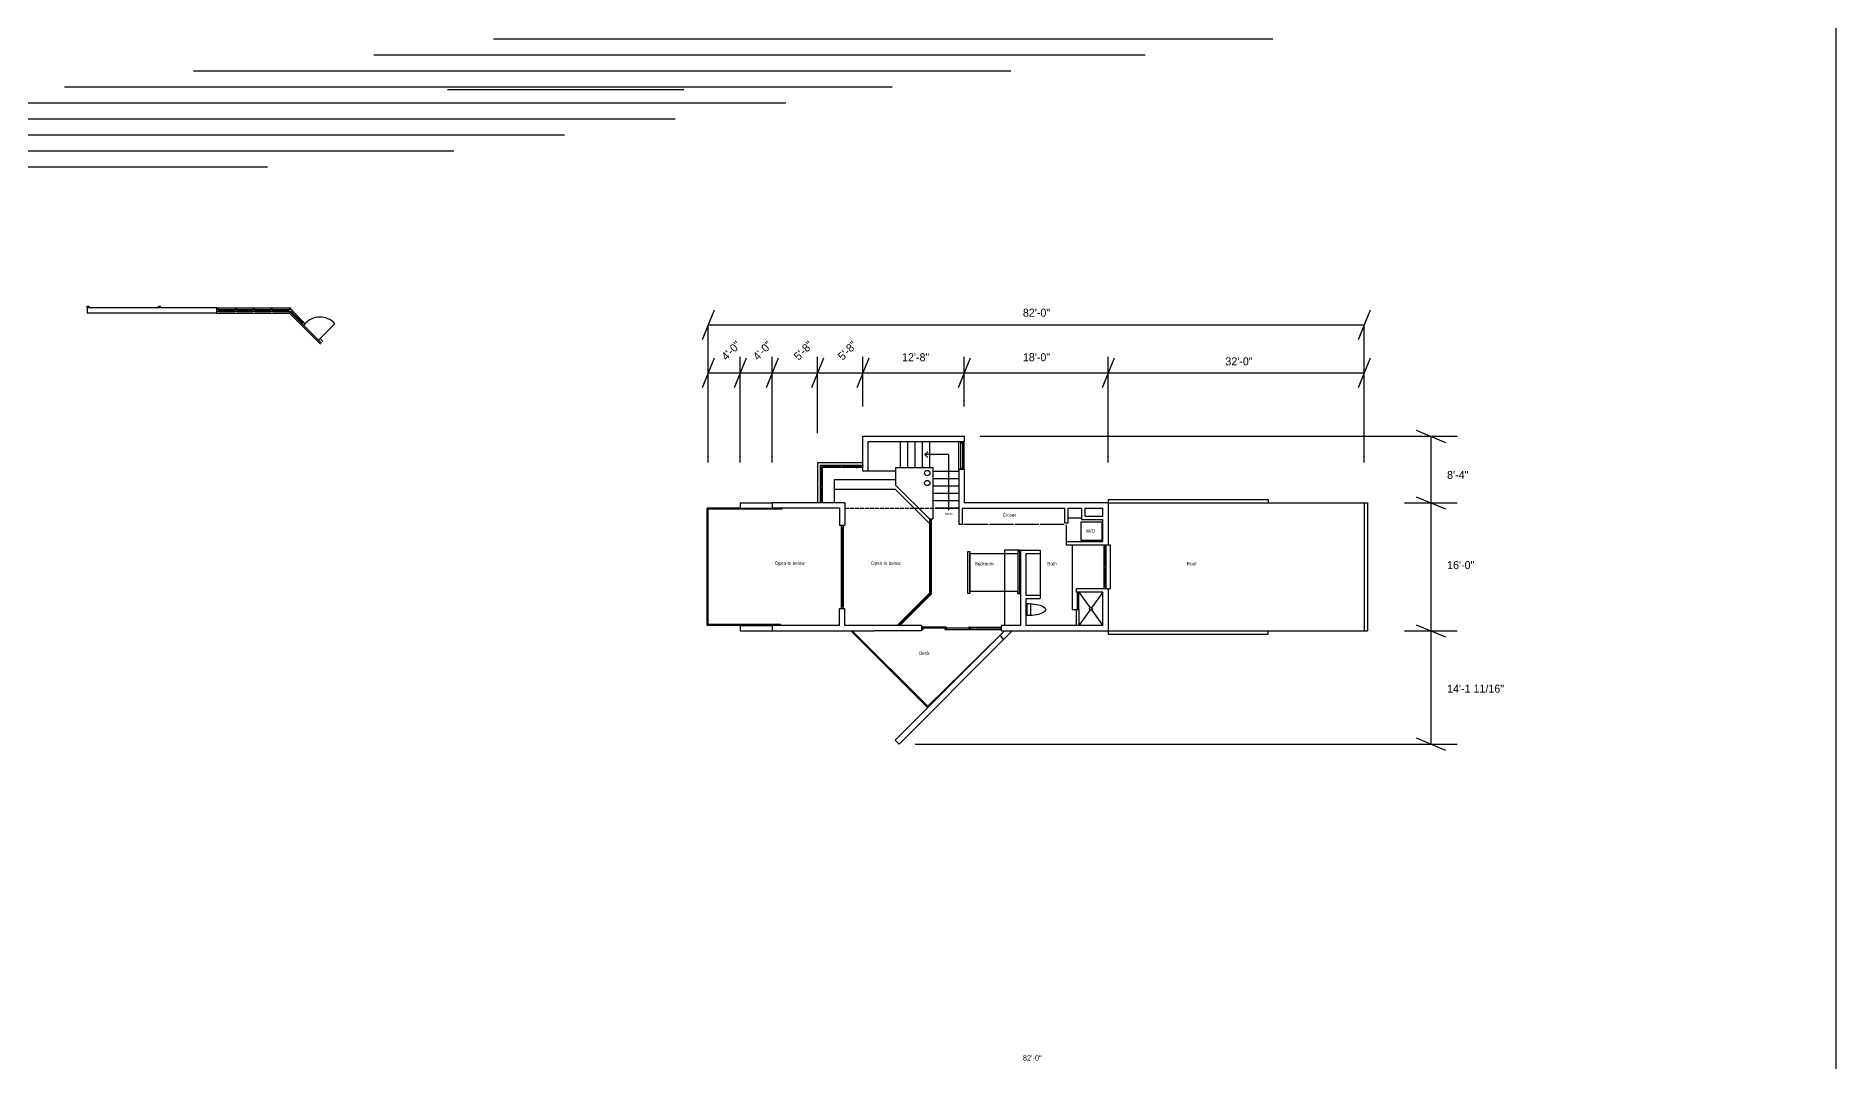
# Model space of a CAD drawing. Header units: inches. Extents: x -18171 to 1840, y 590 to 7454.
# Drawn here: x -6324 to -3624, y 2128 to 3666 of the extents above; entities that cross this region are included whole.
import ezdxf

# ---------------------------------------------------------------- set-up
doc = ezdxf.new("R2010")
doc.units = ezdxf.units.IN
doc.header["$LTSCALE"] = 0.5
doc.header["$MEASUREMENT"] = 0
doc.linetypes.add('ACAD_ISO02W100', pattern=[15, 12, -3])
for name, color, linetype in [('A-doors', 254, 'Continuous'), ('A-Elev-North', 7, 'Continuous'), ('A-Elev-South', 7, 'Continuous'), ('A-fixtures', 140, 'Continuous'), ('A-furniture', 33, 'Continuous'), ('A-glazing', 252, 'Continuous'), ('A-millwork', 252, 'Continuous'), ('A-roof', 253, 'Continuous'), ('A-soffit', 251, 'ACAD_ISO02W100'), ('A-stairs', 252, 'Continuous'), ('A-text', 254, 'Continuous'), ('A-walls', 7, 'Continuous'), ('construction', 160, 'Continuous')]:
    doc.layers.add(name, color=color, linetype=linetype)

msp = doc.modelspace()

# ---------------------------------------------------------------- linework, layer by layer
at = {"layer": 'A-doors'}
for p, q in [((-6247.5, 3257.8, -5147.6), (-6247.5, 3260.6, -5147.6)), ((-6247.5, 3260.6, -5147.6), (-6244.5, 3260.6, -5147.6)), ((-6244.5, 3257.8, -5147.6), (-6244.5, 3260.6, -5147.6)), ((-6140.5, 3260.6, -5147.6), (-6137.5, 3260.6, -5147.6)), ((-6140.5, 3257.8, -5147.6), (-6140.5, 3260.6, -5147.6)), ((-6137.5, 3257.8, -5147.6), (-6137.5, 3260.6, -5147.6)), ((-5899.9, 3210.1, -5147.6), (-5875.9, 3234.1, -5147.6)), ((-5119, 2931.7), (-5111, 2931.7)), ((-5116.5, 2931.7), (-5116.5, 2806.7)), ((-5116.5, 2928.7), (-5113.5, 2928.7)), ((-5113.5, 2931.7), (-5113.5, 2806.7)), ((-5116.5, 2809.7), (-5113.5, 2809.7))]:
    msp.add_line(p, q, dxfattribs=at)
msp.add_arc((-5898.4, 3213.7, -5147.6), 30.4, 42.2483, 140.4556, dxfattribs=at)
at = {"layer": 'A-Elev-North'}
for p, q in [((-5707.1, 3585.4), (-5352.5, 3585.4)), ((-5084.1, 3021.2), (-5084.1, 3020.2))]:
    msp.add_line(p, q, dxfattribs=at)
at = {"layer": 'A-Elev-North', "color": 253}
for p, q in [((-5152.1, 3025.2), (-5152.1, 2965.2)), ((-5084.1, 3025.2), (-5152.1, 3025.2)), ((-5034.6, 2999.7), (-5127, 2999.7)), ((-5127, 2999.7), (-5127, 2965.2)), ((-5127, 2999.7), (-5127, 2965.2)), ((-5034.6, 3012.7), (-5076.1, 3012.7))]:
    msp.add_line(p, q, dxfattribs=at)
at = {"layer": 'A-Elev-North', "color": 252}
for p, q in [((-5117.6, 3021.2), (-5117.6, 3018.2)), ((-5114.6, 3021.2), (-5114.6, 3018.2))]:
    msp.add_line(p, q, dxfattribs=at)
at = {"layer": 'A-Elev-South', "color": 252}
for p, q in [((-5638.1, 3661.3), (-4474.1, 3661.3)), ((-5633.1, 3661.3, -5147.6), (-4469.1, 3661.3, -5147.6)), ((-6872.3, 3541.3), (-5365.7, 3541.3)), ((-5316.1, 3025.8), (-5316.1, 3184.3)), ((-5268.1, 3025.8), (-5268.1, 3184.3)), ((-4332.1, 3025.8), (-4332.1, 3184.3))]:
    msp.add_line(p, q, dxfattribs=at)
at = {"layer": 'A-Elev-South', "color": 126}
for p, q in [((-5817.6, 3637.3), (-4660.7, 3637.3)), ((-6088.2, 3613.3), (-4862.2, 3613.3)), ((-6554.5, 3565.3), (-5199.7, 3565.3)), ((-6281.4, 3589.3), (-5039.9, 3589.3)), ((-7203.1, 3517.3), (-5531.8, 3517.3)), ((-7373, 3493.3), (-5697.8, 3493.3)), ((-7694.1, 3469.3), (-5976.9, 3469.3))]:
    msp.add_line(p, q, dxfattribs=at)
at = {"layer": 'A-Elev-South', "color": 253}
for p, q in [((-5306.9, 3254.4), (-5325.3, 3210.1)), ((-4322.9, 3254.4), (-4341.3, 3210.1)), ((-5316.1, 3232.3), (-4332.1, 3232.3)), ((-5316.1, 3184.3), (-5316.1, 3232.3)), ((-4332.1, 3184.3), (-4332.1, 3232.3)), ((-5306.9, 3182.4), (-5325.3, 3138.1)), ((-5316.1, 3160.3), (-4332.1, 3160.3)), ((-5258.9, 3182.4), (-5277.3, 3138.1)), ((-5210.9, 3182.4), (-5229.3, 3138.1)), ((-5220.1, 3025.8), (-5220.1, 3184.3)), ((-5142.9, 3182.4), (-5161.3, 3138.1)), ((-5152.1, 3069.7), (-5152.1, 3184.3)), ((-5074.9, 3182.4), (-5093.3, 3138.1)), ((-5084.1, 3109.8), (-5084.1, 3184.3)), ((-4922.9, 3182.4), (-4941.3, 3138.1)), ((-4932.1, 3109.8), (-4932.1, 3184.3)), ((-4706.9, 3182.4), (-4725.3, 3138.1)), ((-4716.1, 3025.8), (-4716.1, 3184.3)), ((-4322.9, 3182.4), (-4341.3, 3138.1)), ((-4908.1, 3065.2), (-4192.7, 3065.2)), ((-4254.3, 3074.4), (-4209.9, 3056.1)), ((-4254.3, 2974.4), (-4209.9, 2956.1)), ((-5268.1, 2965.2), (-5220.1, 2965.2, -5132.2)), ((-5268.1, 2957.2), (-5220.1, 2957.2, -5132.2)), ((-4271.5, 2965.2), (-4192.7, 2965.2)), ((-5268.1, 2781.2), (-5220.1, 2781.2)), ((-4254.3, 2782.4), (-4209.9, 2764.1)), ((-5268.1, 2773.2), (-5220.1, 2773.2)), ((-4271.5, 2773.2), (-4192.7, 2773.2)), ((-5005.8, 2603.5), (-4192.7, 2603.5)), ((-4254.3, 2612.7), (-4209.9, 2594.4))]:
    msp.add_line(p, q, dxfattribs=at)
at = {"layer": 'A-Elev-South', "color": 7}
for p, q in [((-5220.1, 2773.2), (-5067, 2773.2)), ((-5035.5, 2609.2), (-5029.8, 2603.5))]:
    msp.add_line(p, q, dxfattribs=at)
at = {"layer": 'A-Elev-South', "color": 251}
for p in [(-4925.1, 2779), (-4923.1, 2779)]:
    msp.add_line(p, (-4876.1, 2779), dxfattribs=at)
at = {"layer": 'A-fixtures'}
for p, q in [((-4837.6, 2796.2), (-4837.6, 2814.2)), ((-4832.6, 2814.1), (-4832.6, 2796.4)), ((-4760.1, 2831.2), (-4743.3, 2807.9)), ((-4724.1, 2831.2), (-4740.9, 2807.9)), ((-4743.3, 2804.6), (-4760.1, 2781.2)), ((-4740.9, 2804.6), (-4724.1, 2781.2))]:
    msp.add_line(p, q, dxfattribs=at)
msp.add_lwpolyline([(-4725.6, 2937), (-4725.6, 2909), (-4756.6, 2909), (-4756.6, 2937), (-4725.6, 2937)], dxfattribs=at)
msp.add_circle((-4742.1, 2806.2), 2, dxfattribs=at)
at = {"layer": 'A-fixtures', "extrusion": (0, 0, -1)}
msp.add_ellipse((-4837.6, 2805.2), major_axis=(-28, 0), ratio=0.321429, start_param=1.570796, end_param=4.712389, dxfattribs=at)
at = {"layer": 'A-furniture'}
msp.add_lwpolyline([(-4848.6, 2829.2), (-4848.6, 2892.2), (-4851.6, 2892.2), (-4851.6, 2829.2), (-4848.6, 2829.2), (-4851.6, 2829.2), (-4851.6, 2832.2), (-4923.6, 2832.2), (-4923.6, 2829.2), (-4923.6, 2829.2), (-4926.6, 2829.2), (-4926.6, 2892.2), (-4923.6, 2892.2), (-4923.6, 2889.2), (-4923.6, 2832.2), (-4923.6, 2889.2), (-4851.6, 2889.2)], dxfattribs=at)
at = {"layer": 'A-glazing', "color": 254}
for p, q in [((-6050, 3255.3, -5147.6), (-6053, 3255.3, -5147.6)), ((-6050, 3252.3, -5147.6), (-6053, 3252.3, -5147.6)), ((-6050, 3252.3, -5147.6), (-6050, 3255.3, -5147.6)), ((-6026, 3252.3, -5147.6), (-6026, 3255.3, -5147.6)), ((-6023, 3255.3, -5147.6), (-6026, 3255.3, -5147.6)), ((-6023, 3252.3, -5147.6), (-6026, 3252.3, -5147.6)), ((-6023, 3252.3, -5147.6), (-6023, 3255.3, -5147.6)), ((-5999, 3252.3, -5147.6), (-5999, 3255.3, -5147.6)), ((-5996, 3255.3, -5147.6), (-5999, 3255.3, -5147.6)), ((-5996, 3252.3, -5147.6), (-5999, 3252.3, -5147.6)), ((-5996, 3252.3, -5147.6), (-5996, 3255.3, -5147.6)), ((-5972, 3252.3, -5147.6), (-5972, 3255.3, -5147.6)), ((-5969, 3255.3, -5147.6), (-5972, 3255.3, -5147.6)), ((-5969, 3252.3, -5147.6), (-5972, 3252.3, -5147.6)), ((-5969, 3252.3, -5147.6), (-5969, 3255.3, -5147.6)), ((-5942, 3255.3, -5147.6), (-5945, 3255.3, -5147.6)), ((-5945, 3252.3, -5147.6), (-5945, 3255.3, -5147.6)), ((-5943.2, 3252.3, -5147.6), (-5945, 3252.3, -5147.6)), ((-5942, 3251.1, -5147.6), (-5943.2, 3252.3, -5147.6)), ((-5939.8, 3253.2, -5147.6), (-5942, 3255.3, -5147.6)), ((-5942, 3251.1, -5147.6), (-5939.8, 3253.2, -5147.6)), ((-5925, 3234.1, -5147.6), (-5922.9, 3236.2, -5147.6)), ((-5925, 3234.1, -5147.6), (-5922.9, 3232, -5147.6)), ((-5922.9, 3236.2, -5147.6), (-5920.7, 3234.1, -5147.6)), ((-5922.9, 3232, -5147.6), (-5920.7, 3234.1, -5147.6)), ((-5900.4, 3209.5, -5147.6), (-5898.3, 3211.7, -5147.6))]:
    msp.add_line(p, q, dxfattribs=at)
at = {"layer": 'A-glazing'}
for p, q in [((-6050, 3255.3, -5147.6), (-6026, 3255.3, -5147.6)), ((-6050, 3252.3, -5147.6), (-6026, 3252.3, -5147.6)), ((-6023, 3255.3, -5147.6), (-5999, 3255.3, -5147.6)), ((-6023, 3253.8, -5147.6), (-6023, 3253.8, -5147.6)), ((-6023, 3252.3, -5147.6), (-5999, 3252.3, -5147.6)), ((-5996, 3255.3, -5147.6), (-5972, 3255.3, -5147.6)), ((-5996, 3252.3, -5147.6), (-5972, 3252.3, -5147.6)), ((-5969, 3255.3, -5147.6), (-5945, 3255.3, -5147.6)), ((-5969, 3252.3, -5147.6), (-5945, 3252.3, -5147.6)), ((-5942, 3251.1, -5147.6), (-5925, 3234.1, -5147.6)), ((-5939.8, 3253.2, -5147.6), (-5922.9, 3236.2, -5147.6)), ((-4937.6, 3057.2), (-4937.6, 3015.2)), ((-4937.6, 3055.2), (-4934.6, 3055.2)), ((-4934.6, 3057.2), (-4934.6, 3015.2)), ((-5148.1, 3021.2), (-5148.1, 3018.2)), ((-5084.1, 3021.2), (-5148.1, 3021.2)), ((-5148.1, 3018.2), (-5145.1, 3018.2)), ((-5148.1, 3018.2), (-5148.1, 2965.2)), ((-5146.6, 2990.7), (-5146.6, 3018.2)), ((-5145.1, 3018.2), (-5145.1, 3021.2)), ((-5145.1, 3019.7), (-5117.6, 3019.7)), ((-5145.1, 3018.2), (-5145.1, 2965.2)), ((-5084.1, 3018.2), (-5145.1, 3018.2)), ((-5114.6, 3019.7), (-5087.1, 3019.7)), ((-5092.1, 3021.2), (-5094.1, 3021.2)), ((-5094.1, 3018.2), (-5092.1, 3018.2)), ((-5087.1, 3021.2), (-5087.1, 3018.2)), ((-4937.6, 3017.2), (-4934.6, 3017.2)), ((-5148.1, 2990.7), (-5145.1, 2990.7)), ((-5148.1, 2987.7), (-5145.1, 2987.7)), ((-5146.6, 2968.2), (-5146.6, 2987.7)), ((-5268.1, 2957.2), (-5316.1, 2957.2)), ((-5148.1, 2968.2), (-5145.1, 2968.2)), ((-4722.1, 2836.2), (-4722.1, 2902.2)), ((-4719.1, 2899.2), (-4722.1, 2899.2)), ((-4720.6, 2899.2), (-4720.6, 2870.7)), ((-4719.1, 2836.2), (-4719.1, 2902.2)), ((-4716.1, 2902.2), (-4713.1, 2902.2)), ((-4722.1, 2870.7), (-4719.1, 2870.7)), ((-4722.1, 2867.7), (-4719.1, 2867.7)), ((-4720.6, 2867.7), (-4720.6, 2839.2)), ((-4719.1, 2839.2), (-4722.1, 2839.2)), ((-4716.1, 2836.2), (-4713.1, 2836.2)), ((-4986.8, 2657.9, 0), (-5102.1, 2773.2, 0)), ((-4996.1, 2779), (-4996.1, 2777.2)), ((-4996.1, 2775.5), (-4994.1, 2775.5)), ((-4994.1, 2779), (-4994.1, 2775.5)), ((-4961.1, 2779), (-4961.1, 2775.5)), ((-4961.1, 2775.5), (-4959.1, 2775.5)), ((-4959.1, 2779), (-4959.1, 2775.5)), ((-4959.1, 2775.5), (-4876.1, 2775.5)), ((-4925.1, 2779), (-4925.1, 2775.5)), ((-4925.1, 2775.5), (-4876.1, 2775.5)), ((-4923.1, 2779), (-4923.1, 2775.5)), ((-4878.1, 2779), (-4878.1, 2775.5))]:
    msp.add_line(p, q, dxfattribs=at)
at = {"layer": 'A-glazing', "color": 253}
for p, q in [((-6050, 3253.8, -5147.6), (-6026, 3253.8, -5147.6)), ((-6023, 3253.8, -5147.6), (-5999, 3253.8, -5147.6)), ((-5996, 3253.8, -5147.6), (-5972, 3253.8, -5147.6)), ((-5969, 3253.8, -5147.6), (-5945, 3253.8, -5147.6)), ((-5940.9, 3252.1, -5147.6), (-5923.9, 3235.2, -5147.6))]:
    msp.add_line(p, q, dxfattribs=at)
at = {"layer": 'A-millwork'}
for p, q in [((-5268.1, 2957.2), (-5317.6, 2957.2)), ((-5317.6, 2781.2), (-5317.6, 2957.2)), ((-5205.4, 2955.7, -5147.6), (-5316.1, 2955.7)), ((-5316.1, 2782.7), (-5316.1, 2955.7)), ((-5205.4, 2957.2, -5147.6), (-5205.4, 2955.7, -5147.6)), ((-4933.1, 2933.3), (-4896, 2933.3)), ((-4894, 2933.3), (-4858, 2933.3)), ((-4856, 2933.3), (-4820, 2933.3)), ((-4818, 2933.3), (-4782, 2933.3)), ((-4779.1, 2932.2), (-4779.1, 2907.2)), ((-4755.4, 2942.2), (-4776.1, 2942.2)), ((-4847.6, 2894.2), (-4871.6, 2894.2)), ((-4871.6, 2894.2), (-4871.6, 2781.2)), ((-4818.1, 2889.2), (-4818.1, 2826.6)), ((-4770.1, 2902.2), (-4770.1, 2805.2)), ((-4713.1, 2902.2), (-4713.1, 2836.2)), ((-4762.1, 2805.2), (-4762.1, 2831.2)), ((-4760.1, 2805.2), (-4760.1, 2831.2)), ((-5268.1, 2781.2), (-5317.6, 2781.2)), ((-5207.6, 2782.7), (-5316.1, 2782.7)), ((-5207.6, 2782.7), (-5207.6, 2781.2)), ((-4770.1, 2805.2), (-4760.1, 2805.2)), ((-4764.1, 2805.2), (-4764.1, 2781.2)), ((-4760.1, 2805.2), (-4760.1, 2781.2)), ((-4986.7, 2660.1, 0), (-5099.9, 2773.3, 0)), ((-4961.1, 2779), (-4996.1, 2779)), ((-4925.1, 2777.2), (-4996.1, 2777.2)), ((-4878.2, 2767), (-4986.7, 2660.1)), ((-4959.1, 2779), (-4961.1, 2779)), ((-4959.1, 2779), (-4960.1, 2779)), ((-4925.1, 2777.2), (-4960.1, 2777.2)), ((-4923.1, 2779), (-4925.1, 2779)), ((-4878.1, 2777.2), (-4923.1, 2777.2)), ((-4878.1, 2777.2), (-4923.1, 2777.2))]:
    msp.add_line(p, q, dxfattribs=at)
at = {"layer": 'A-roof'}
for p, q in [((-4716.1, 2970.2), (-4476.1, 2970.2)), ((-4716.1, 2970.2), (-4716.1, 2965.2)), ((-4476.1, 2970.2), (-4476.1, 2965.2)), ((-4716.1, 2965.2), (-4332.1, 2965.2)), ((-4332.1, 2965.2), (-4332.1, 2773.2)), ((-4332.1, 2965.2), (-4327.1, 2965.2)), ((-4327.1, 2965.2), (-4327.1, 2773.2)), ((-4716.1, 2773.2), (-4332.1, 2773.2)), ((-4716.1, 2773.2), (-4716.1, 2768.2)), ((-4716.1, 2768.2), (-4476.1, 2768.2)), ((-4476.1, 2768.2), (-4476.1, 2773.2)), ((-4332.1, 2773.2), (-4327.1, 2773.2))]:
    msp.add_line(p, q, dxfattribs=at)
at = {"layer": 'A-soffit'}
msp.add_line((-5111, 2957.2), (-4940.1, 2957.2), dxfattribs=at)
at = {"layer": 'A-stairs'}
for p, q in [((-5027.9, 3057.2), (-5027.9, 3018.2)), ((-5016.9, 3057.2), (-5016.9, 3018.2)), ((-5005.9, 3057.2), (-5005.9, 3018.2)), ((-4994.9, 3057.2), (-4994.9, 3018.2)), ((-4983.9, 3057.2), (-4983.9, 3018.2)), ((-4940.1, 3012.2), (-4979.1, 3012.2)), ((-4940.1, 3001.2), (-4979.1, 3001.2)), ((-5035, 2985.2), (-5127, 2985.2)), ((-4984.1, 2934.4), (-5035, 2985.2)), ((-4940.1, 2990.2), (-4979.1, 2990.2)), ((-4940.1, 2979.2), (-4979.1, 2979.2)), ((-4940.1, 2968.2), (-4979.1, 2968.2)), ((-4940.1, 2957.2), (-4975.1, 2957.2))]:
    msp.add_line(p, q, dxfattribs=at)
at = {"layer": 'A-text'}
for p, q in [((-4990.9, 3037.7), (-4986.7, 3042)), ((-4955.4, 3037.7), (-4990.9, 3037.7)), ((-4990.9, 3037.7), (-4986.7, 3033.5)), ((-4955.4, 3037.7), (-4955.4, 2954.1))]:
    msp.add_line(p, q, dxfattribs=at)
at = {"layer": 'A-walls'}
for p, q in [((-6053, 3257.8, -5147.6), (-6247.5, 3257.8, -5147.6)), ((-6247.5, 3257.8, -5147.6), (-6247.5, 3249.8, -5147.6)), ((-6053, 3249.8, -5147.6), (-6247.5, 3249.8, -5147.6)), ((-6053, 3249.8, -5147.6), (-6053, 3257.8, -5147.6)), ((-5925, 3234.1, -5147.6), (-5896, 3205.1, -5147.6)), ((-5084.1, 3012.7), (-5084.1, 3065.2)), ((-5084.1, 3065.2), (-4932.1, 3065.2)), ((-5076.1, 3012.7), (-5076.1, 3057.2)), ((-5076.1, 3057.2), (-4932.1, 3057.2)), ((-4932.1, 3065.2), (-4932.1, 3057.2)), ((-5076.1, 3012.7), (-5084.1, 3012.7)), ((-4932.1, 3015.2), (-4940.1, 3015.2)), ((-4940.1, 3015.2), (-4940.1, 2957.2)), ((-4932.1, 3015.2), (-4932.1, 2965.2)), ((-5111, 2965.2), (-5220.1, 2965.2, -5276)), ((-5220.1, 2965.2), (-5220.1, 2957.2)), ((-5119, 2957.2), (-5220.1, 2957.2, -5286.5)), ((-5119, 2957.2), (-5119, 2931.7)), ((-5111, 2965.2), (-5111, 2957.2)), ((-5111, 2957.2), (-5111, 2931.7)), ((-4940.1, 2957.2), (-4940.1, 2933.3)), ((-4935.1, 2957.2), (-4781.1, 2957.2)), ((-4935.1, 2957.2), (-4935.1, 2933.3)), ((-4716.1, 2965.2), (-4932.1, 2965.2)), ((-4781.1, 2935.3), (-4781.1, 2957.2)), ((-4776.1, 2935.3), (-4776.1, 2957.2)), ((-4776.1, 2957.2), (-4755.4, 2957.2)), ((-4755.4, 2940.2), (-4755.4, 2957.2)), ((-4750.4, 2957.2), (-4724.1, 2957.2)), ((-4750.4, 2945.2), (-4750.4, 2957.2)), ((-4750.4, 2957.2), (-4744.1, 2957.2)), ((-4750.4, 2945.2), (-4724.1, 2945.2)), ((-4724.1, 2945.2), (-4724.1, 2957.2)), ((-4716.1, 2965.2), (-4716.1, 2902.2)), ((-4984.1, 2941.1), (-4979.1, 2941.1)), ((-4940.1, 2933.3), (-4935.1, 2933.3)), ((-4781.1, 2935.3), (-4776.1, 2935.3)), ((-4755.4, 2940.2), (-4724.1, 2940.2)), ((-4724.1, 2907.2), (-4724.1, 2940.2)), ((-4847.6, 2894.2), (-4839.6, 2894.2)), ((-4847.6, 2894.2), (-4847.6, 2781.2)), ((-4839.6, 2894.2), (-4818.1, 2894.2)), ((-4839.6, 2889.2), (-4818.1, 2889.2)), ((-4839.6, 2889.2), (-4839.6, 2826.6)), ((-4818.1, 2894.2), (-4818.1, 2889.2)), ((-4779.1, 2907.2), (-4779.1, 2902.2)), ((-4779.1, 2907.2), (-4724.1, 2907.2)), ((-4779.1, 2902.2), (-4716.1, 2902.2)), ((-4716.1, 2836.2), (-4764.1, 2836.2)), ((-4764.1, 2836.2), (-4764.1, 2831.2)), ((-4716.1, 2836.2), (-4716.1, 2773.2)), ((-4839.6, 2826.6), (-4818.1, 2826.6)), ((-4839.6, 2821.6), (-4818.1, 2821.6)), ((-4839.6, 2821.6), (-4839.6, 2781.2)), ((-4818.1, 2826.6), (-4818.1, 2821.6)), ((-4724.1, 2831.2), (-4764.1, 2831.2)), ((-4724.1, 2781.2), (-4724.1, 2831.2)), ((-5119, 2781.2), (-5220.1, 2781.2)), ((-5220.1, 2781.2), (-5220.1, 2773.2)), ((-5119, 2781.2), (-5119, 2806.7)), ((-5119, 2806.7), (-5111, 2806.7)), ((-5111, 2781.2), (-5111, 2806.7)), ((-4996.1, 2781.2), (-5111, 2781.2)), ((-4996.1, 2781.2), (-4996.1, 2773.2)), ((-4847.6, 2781.2), (-4876.1, 2781.2)), ((-4876.1, 2773.2), (-4876.1, 2781.2)), ((-4724.1, 2781.2), (-4839.6, 2781.2)), ((-4996.1, 2773.2), (-5067, 2773.2)), ((-4876.1, 2773.2), (-4716.1, 2773.2))]:
    msp.add_line(p, q, dxfattribs=at)
at = {"layer": 'A-walls', "color": 253}
for p, q in [((-6053, 3257.8, -5147.6), (-5942, 3257.8, -5147.6)), ((-6053, 3249.8, -5147.6), (-5944.2, 3249.8, -5147.6)), ((-5944.2, 3249.8, -5147.6), (-5943.2, 3252.3, -5147.6)), ((-5944.2, 3249.8, -5147.6), (-5897.8, 3203.3, -5147.6)), ((-5942, 3255.3, -5147.6), (-5942, 3257.8, -5147.6)), ((-4940.1, 3015.2), (-4940.1, 3057.2)), ((-4932.1, 3015.2), (-4932.1, 3057.2)), ((-4232.1, 3065.2), (-4232.1, 2603.5)), ((-5034.6, 2991.5), (-5034.6, 3018.2)), ((-5034.6, 3018.2), (-4979.1, 3018.2)), ((-4979.1, 3018.2), (-4979.1, 2941.1)), ((-4984.2, 2941.1), (-5034.6, 2991.5)), ((-5268.1, 2965.2, -5147.6), (-5268.1, 2957.2, -5147.6)), ((-4984.1, 2941.1), (-4984.1, 2829.6)), ((-4982.9, 2941.1), (-4982.9, 2829.1)), ((-4981.4, 2941.1), (-4981.4, 2828.5)), ((-4984.1, 2829.6), (-5032.5, 2781.2)), ((-4982.9, 2829.1), (-5030.8, 2781.2)), ((-4981.4, 2828.5), (-5028.7, 2781.2)), ((-5268.1, 2781.2), (-5268.1, 2773.2)), ((-5035.5, 2609.2), (-4871.4, 2773.2)), ((-4877.1, 2766), (-4878.2, 2767))]:
    msp.add_line(p, q, dxfattribs=at)
at = {"layer": 'A-walls', "color": 254}
for p, q in [((-5900.4, 3209.5, -5147.6), (-5896, 3205.1, -5147.6)), ((-5898.3, 3211.7, -5147.6), (-5893.9, 3207.2, -5147.6)), ((-4873, 2760.3), (-5029.8, 2603.5)), ((-4873, 2760.3), (-4877.1, 2766)), ((-4860.1, 2773.2), (-4873, 2760.3))]:
    msp.add_line(p, q, dxfattribs=at)
at = {"layer": 'A-walls', "color": 252}
msp.add_line((-5115, 2928.7), (-5115, 2809.7), dxfattribs=at)
at = {"layer": 'A-walls'}
for centre in [(-4987.5, 3010.1), (-4987.5, 2995.1)]:
    msp.add_circle(centre, 4, dxfattribs=at)
at = {"layer": 'construction'}
msp.add_line((-3624.4, 4781.6), (-3624.4, 1537.5), dxfattribs=at)

# ---------------------------------------------------------------- texts
at = {"layer": 'A-soffit', "color": 7}
for s, p in [('Closet', (-4874.3, 2944.4)), ('W/D', (-4749.5, 2920.5)), ('Open to below', (-5216, 2872.3, -4869.3)), ('Open to below', (-5071.9, 2872.3)), ('Bedroom', (-4916.1, 2871.5)), ('Bath', (-4807.4, 2871.5)), ('Roof', (-4598.3, 2871.5))]:
    msp.add_text(s, height=5, dxfattribs=at).set_placement(p)
at = {"layer": 'A-soffit'}
msp.add_text('Deck', height=5, dxfattribs=at).set_placement((-5000, 2737.2))
at = {"layer": 'A-text'}
msp.add_text('DOWN', height=3, dxfattribs=at).set_placement((-4961, 2947))
at = {"layer": 'construction', "color": 7}
for s, height, p in [('82\'-0"', 12, (-4844, 3244.6, -5147.6)), ('12\'-8"', 12, (-5025.3, 3177.8, -5147.6)), ('18\'-0"', 12, (-4844, 3177.8, -5147.6)), ('32\'-0"', 12, (-4540.3, 3171.6, -5147.6)), ('8\'-4"', 12, (-4207.7, 3001.2, -5147.6)), ('16\'-0"', 12, (-4207.7, 2865.9, -5147.6)), ('14\'-1 11/16"', 12, (-4207.7, 2680.5, -5147.6)), ('82\'-0"', 8, (-4844, 2128.6, -15993.3))]:
    msp.add_text(s, height=height, dxfattribs=at).set_placement(p)
for s, p in [('4\'-0"', (-5288.9, 3178.2, -5147.6)), ('4\'-0"', (-5241.7, 3178.2, -5147.6)), ('5\'-8"', (-5180.4, 3178.2, -5147.6)), ('5\'-8"', (-5114.4, 3178.2, -5147.6))]:
    msp.add_text(s, height=12, rotation=45, dxfattribs=at).set_placement(p)

doc.saveas('drawing.dxf')
